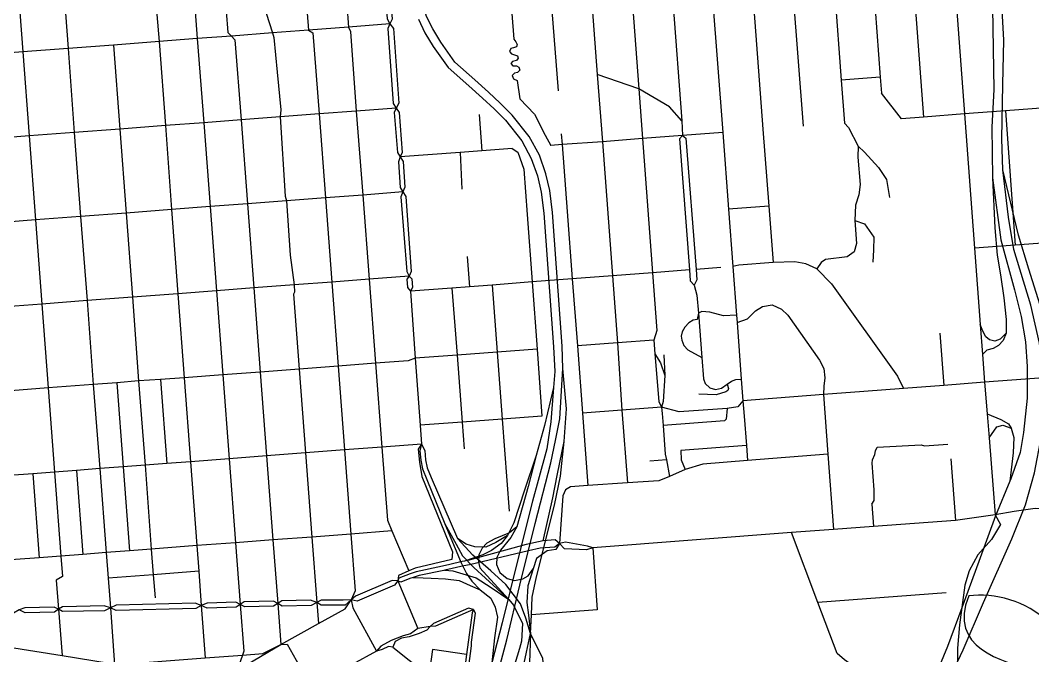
# Model space of a CAD drawing. Extents: x 0 to 264, y 89 to 356.
# Drawn here: x 166.32 to 205.67, y 171.61 to 196.32 of the extents above; entities that cross this region are included whole.
import ezdxf

# ---------------------------------------------------------------- set-up
doc = ezdxf.new("R2010")
doc.units = 0
doc.layers.get('0').update_dxf_attribs({"linetype": 'CONTINUOUS'})

msp = doc.modelspace()

# ---------------------------------------------------------------- linework, layer by layer
at = {"color": 4}
for points in [[(169.253958, 221.713117), (168.446978, 220.774949), (167.687405, 219.736458), (167.183593, 218.638439), (166.75034, 217.069678), (166.694115, 216.601147), (166.690813, 214.916633), (166.935548, 211.646824), (167.183593, 208.331813), (167.277299, 207.086067), (167.431641, 205.025625), (167.684097, 201.761327), (167.937657, 198.49152), (168.182394, 195.217299), (168.422726, 191.951901), (168.670772, 188.686502), (168.919923, 185.416692), (169.158048, 182.162317), (169.417117, 178.886996), (169.667369, 175.621597)], [(187.004192, 217.554748), (187.182785, 215.142631), (187.376813, 212.537588), (187.574149, 209.884035), (187.770381, 207.24151), (187.964408, 204.630954), (188.151824, 202.027014), (188.352464, 199.414254), (188.550903, 196.80921), (188.750442, 194.209678), (188.951085, 191.590303), (189.343549, 186.380216), (189.539784, 183.770764), (189.707353, 181.164619), (189.921224, 178.333578)], [(172.917335, 215.234133), (173.007734, 214.050121), (173.206173, 211.450592), (173.407917, 208.806963), (173.60966, 206.158925), (173.8092, 203.546162), (173.997716, 200.947734), (174.203871, 198.345998), (174.396798, 195.84348), (174.532394, 195.703472), (174.669097, 195.550234), (174.907222, 192.443585), (175.15527, 189.181494), (175.403315, 185.910581), (175.651363, 182.638567), (175.896103, 179.381988), (176.143048, 176.112178), (176.329357, 173.64053), (176.449522, 172.04421), (176.696466, 172.065151), (177.628019, 170.399377)], [(164.923611, 214.781034), (165.180478, 211.512328), (165.440651, 208.198421), (165.699722, 204.899949), (165.941155, 201.627935), (166.181484, 198.358125), (166.422917, 195.082803), (166.670965, 191.818508), (166.917909, 188.553107), (167.164853, 185.2833), (167.404079, 182.026718), (167.658742, 178.7525), (167.905687, 175.485998), (167.966319, 174.695556), (167.721579, 174.555548), (167.813081, 173.428863), (167.949784, 171.619774)], [(185.837822, 212.421831), (186.026338, 209.766078), (186.21375, 207.122449), (186.398958, 204.511893), (186.465103, 204.329992), (186.63598, 202.097569), (186.592986, 201.907953), (186.789218, 199.29519), (186.986553, 196.690147), (187.224678, 193.566963)], [(196.92276, 210.610537), (197.12671, 207.954784), (197.330658, 205.339817), (197.520278, 202.743593), (197.717613, 200.12973), (197.912742, 197.524689), (197.982197, 197.344992), (198.228037, 193.989192), (198.35151, 192.317909), (198.508056, 192.143724), (198.882881, 191.427145), (198.879579, 190.992785), (198.965566, 189.930044), (198.918161, 189.525453), (198.788076, 189.131883), (198.755003, 188.526649), (198.81784, 187.632577), (198.726338, 187.313976), (198.463958, 187.118845)], [(199.889401, 210.844254), (200.091144, 210.527855), (200.263125, 208.19401), (200.457153, 205.571327), (200.640157, 202.981718), (200.837492, 200.366754), (201.032621, 197.762814), (201.429496, 192.551623)], [(193.808395, 210.363593), (194.004627, 207.716659), (194.203063, 205.105), (194.39599, 202.504367), (194.594426, 199.891605), (194.792865, 197.286564), (195.188637, 192.077577), (195.415738, 189.092197), (195.578897, 186.90277)], [(195.361718, 210.485965), (195.565669, 207.83572), (195.766312, 205.224064), (195.957032, 202.623428), (196.155468, 200.010669), (196.353907, 197.405625), (196.750782, 192.196641)], [(201.847317, 208.315278), (202.038037, 205.689287), (202.147178, 204.207621), (202.227657, 203.102986), (202.428297, 200.488022), (202.62784, 197.885183), (203.0192, 192.672891), (203.405051, 187.452883), (203.628845, 184.493958), (203.718143, 183.319869), (203.799722, 182.241692), (203.89894, 181.010278), (203.973907, 180.079828), (204.21534, 177.086728)], [(198.683341, 208.073845), (198.885088, 205.455574), (199.080216, 202.862657), (199.279756, 200.248794), (199.478194, 197.644853), (199.742778, 194.106049), (199.789079, 193.482076)], [(178.303812, 206.518315), (178.500044, 203.850435), (178.687456, 201.304923), (178.884792, 198.70098), (179.085435, 196.052942), (179.153783, 195.877657), (179.385296, 192.783133), (179.63224, 189.522145), (179.879185, 186.249028), (180.133845, 182.980322), (180.379686, 179.719331), (180.59356, 176.881674), (180.771049, 176.463856), (181.431407, 174.912734)], [(176.921363, 203.777675), (177.119799, 201.185859), (177.320442, 198.581919), (177.528801, 195.933881), (177.700782, 195.823637), (177.9367, 192.673994), (178.182544, 189.411901), (178.435, 186.139887)], [(189.771294, 202.15159), (189.971937, 199.539931), (190.158246, 197.112379), (190.115252, 196.928272), (190.359992, 193.656258), (190.506615, 191.720391), (190.900183, 186.49928), (191.068853, 184.252526), (190.947588, 183.874393), (190.990581, 183.354046)], [(180.301415, 201.427292), (180.219835, 201.22224), (180.387405, 199.000841), (180.497647, 198.823351), (180.615607, 198.623812), (180.779869, 196.363827), (180.68947, 196.176415)], [(187.407683, 182.778578), (187.385641, 183.645088), (187.007508, 188.840841), (186.907187, 189.693022), (186.753949, 190.351173), (186.500389, 191.069956), (186.103514, 191.798662), (185.439852, 192.632101), (184.98124, 193.096224), (184.524833, 193.514046), (183.994566, 194.003524), (183.216251, 194.692544), (182.665034, 195.466451), (182.354149, 195.980183), (182.117125, 196.465252), (181.923097, 197.144349), (181.764347, 198.022986), (181.763218, 198.839887), (182.088434, 200.220131), (182.494129, 201.147274), (182.606577, 201.36776)], [(193.036692, 199.772544), (193.232924, 197.1675), (193.624287, 191.958516), (193.849185, 188.97534), (194.021162, 186.737405), (194.162274, 184.850044), (194.183214, 184.570026), (194.347482, 182.361857), (194.410322, 181.525113), (194.458827, 180.92098), (194.545921, 179.785478), (194.591119, 179.19678)], [(204.516301, 190.506615), (204.476615, 191.70606), (204.514097, 193.816111), (204.544964, 195.537006), (204.436926, 197.676824), (204.34322, 199.337083)], [(180.497647, 198.823351), (180.414964, 198.612785), (180.578125, 196.368238), (180.68947, 196.176415), (180.829478, 195.998925), (181.041144, 193.088508), (180.927595, 192.899992)], [(173.002222, 198.254496), (173.206173, 195.600947), (173.457526, 192.334444), (173.702266, 189.070147), (173.94921, 185.80034), (174.20277, 182.527222), (174.448611, 179.272847), (174.695556, 176.001937), (174.876353, 173.604149), (175.013056, 171.792855), (174.957935, 171.638516), (174.805797, 171.194236), (174.758395, 170.794053), (174.84659, 169.531772), (174.953524, 167.996085), (174.992109, 167.437153), (175.046129, 166.661042), (175.131016, 165.44947), (175.212595, 164.273176)], [(171.541502, 197.599653), (171.718992, 195.487397), (171.965936, 192.220895), (172.208472, 188.957701), (172.451006, 185.684583), (172.689131, 182.412569), (172.937178, 179.154887), (173.185226, 175.891692), (173.26019, 174.896199), (173.360512, 173.566667), (173.515954, 171.529375)], [(191.679601, 197.048439), (192.036787, 192.405), (192.05993, 191.839452), (192.188922, 191.731415), (192.590208, 186.628264)], [(204.110607, 196.799287), (204.155808, 193.627595), (204.087456, 192.155851), (204.109498, 190.191319), (204.432518, 187.774792), (204.967197, 185.84223), (205.224061, 184.803742), (205.386119, 183.811553), (205.452266, 182.852438), (205.453395, 181.630947), (205.315591, 180.288187), (205.177788, 179.515383), (204.826114, 178.495633), (204.785324, 178.397518), (204.230772, 177.053655), (203.58034, 175.272127), (202.919982, 173.470756), (202.355537, 171.968143), (201.341301, 169.489879)], [(175.887284, 196.58652), (176.129817, 195.825841), (176.184938, 195.650556), (176.315026, 194.297873), (176.455033, 192.828333), (176.423063, 192.559342), (176.618194, 189.472536), (176.674419, 189.297248), (176.808915, 187.181685), (176.964357, 186.028542), (176.987499, 185.749627), (176.943402, 185.670252), (177.163888, 182.754324), (177.408637, 179.495537), (177.655581, 176.226831), (177.847405, 173.678012), (177.91796, 172.861111)], [(181.796312, 196.352803), (182.050972, 195.831356), (182.375088, 195.295574), (182.953863, 194.483081), (183.756433, 193.773117), (184.284496, 193.285841), (184.736492, 192.872431), (185.177464, 192.425947), (185.813567, 191.626685), (186.186188, 190.943176), (186.425417, 190.262978), (186.570936, 189.639002), (186.669053, 188.811078), (187.046085, 183.624141), (187.100103, 182.661718), (187.053801, 182.039949)], [(185.432127, 196.572189), (185.508194, 195.577796), (185.57875, 195.479678), (185.634974, 195.376049), (185.607401, 195.281242), (185.489441, 195.243758), (185.394634, 195.211787), (185.33841, 195.099342), (185.412273, 195.012248), (185.537949, 194.975869), (185.645987, 194.936181), (185.676856, 194.845782), (185.608505, 194.753176), (185.451959, 194.719002), (185.395735, 194.633012), (185.474009, 194.549228), (185.604094, 194.543725), (185.701107, 194.491909), (185.735285, 194.379461), (185.651498, 194.291266), (185.531334, 194.255988), (185.436524, 194.16559), (185.492748, 194.043221), (185.632759, 193.971562)], [(180.68947, 196.176415), (179.085435, 196.052942), (177.528801, 195.933881), (176.129817, 195.825841), (174.532394, 195.703472), (173.206173, 195.600947), (171.718992, 195.487397), (169.944079, 195.351798), (168.182394, 195.217299), (166.422917, 195.082803), (164.657924, 194.947204), (162.892935, 194.812708), (161.135658, 194.678213), (159.862353, 194.581199), (158.787482, 194.499619), (157.551659, 194.40481), (153.970965, 194.131407)], [(180.68947, 196.176415), (180.604583, 195.99341), (180.81625, 193.076381), (180.927595, 192.899992), (181.045556, 192.735731), (181.167924, 191.181301), (181.089653, 191.003812)], [(169.944079, 195.351798), (170.191024, 192.086397), (170.437968, 188.822101), (170.684912, 185.550088), (170.91973, 182.29902), (171.17329, 179.020391), (171.41803, 175.754992)], [(192.036787, 192.405), (191.558333, 192.956217), (190.359992, 193.656258), (188.750442, 194.209678)], [(199.742778, 194.106049), (198.228037, 193.989192)], [(185.63277, 193.971553), (185.7375, 193.257178), (186.315172, 192.65966), (186.723074, 191.84276), (186.945764, 191.449192)], [(215.348783, 193.609956), (213.964131, 193.505226), (212.404192, 193.386162), (210.783619, 193.26269), (209.277701, 193.149141), (207.723272, 193.030077), (206.166641, 192.912119), (204.616623, 192.794159), (203.0192, 192.672891), (201.429496, 192.551623), (200.571806, 192.486579), (199.789079, 193.482076)], [(180.927595, 192.899992), (179.385296, 192.783133), (177.9367, 192.673994), (176.423063, 192.559342), (174.907222, 192.443585), (173.457526, 192.334444), (171.965936, 192.220895), (170.191024, 192.086397), (168.422726, 191.951901), (166.670965, 191.818508)], [(180.927595, 192.899992), (180.859244, 192.724704), (180.989331, 191.172482), (181.089653, 191.003812), (181.199894, 190.825216), (181.269349, 189.825314), (181.192178, 189.641206)], [(184.161024, 192.648637), (184.266857, 191.245244)], [(204.616623, 192.794159), (204.992551, 187.574149)], [(166.670965, 191.818508), (164.904869, 191.68401), (163.139879, 191.549514), (161.380399, 191.416119), (160.108194, 191.319105), (159.587847, 191.279419), (159.058681, 191.238629), (157.800808, 191.142716), (154.225625, 190.870417), (153.285252, 190.798758), (152.429766, 190.733717), (151.566561, 190.668673), (150.540201, 190.590399), (148.642917, 190.44598), (146.859185, 190.30928), (143.267464, 190.035877), (140.594072, 189.831926), (139.687873, 189.763578), (136.110486, 189.490175), (135.907639, 189.522145), (134.341085, 189.384342), (132.560658, 189.23), (130.848585, 189.081173)], [(193.624287, 191.958516), (192.059938, 191.839452), (190.506615, 191.720391), (188.951085, 191.590303), (187.383428, 191.483369), (186.945764, 191.449192)], [(187.351458, 191.900088), (187.383428, 191.483369), (187.580764, 188.878326), (187.7792, 186.261155), (187.975435, 183.653907), (188.171667, 181.04776)], [(192.059938, 191.839452), (191.944185, 191.711572), (192.333341, 186.608421)], [(185.447562, 191.335643), (184.266857, 191.245244), (183.414678, 191.181301), (181.089653, 191.003812)], [(185.447562, 191.335643), (185.662533, 191.191224), (185.889635, 190.523151), (186.02303, 188.760365)], [(198.882881, 191.427145), (199.138644, 191.190121), (199.674426, 190.59481), (199.990826, 190.130687), (200.102171, 189.427335)], [(181.089653, 191.003812), (181.020201, 190.816397), (181.091857, 189.813187), (181.192178, 189.641206), (181.309035, 189.464817), (181.521806, 186.551093), (181.443534, 186.366988)], [(183.414678, 191.181301), (183.484131, 189.754758)], [(197.038516, 162.785998), (199.848611, 166.25204), (201.436111, 168.745738), (202.19348, 170.193231), (202.645478, 171.157855), (202.96849, 171.847978), (203.755625, 173.681319), (204.853644, 176.152968), (205.392734, 177.478092), (205.74, 178.718326), (206.017811, 180.151484), (206.124748, 181.273758), (206.066319, 182.60329), (205.929617, 183.76856), (205.592274, 185.238099), (204.935226, 187.398863), (204.731276, 188.661147), (204.516301, 190.506615)], [(206.960391, 182.483125), (206.919601, 182.78519), (206.305548, 184.132361), (205.514002, 186.633776), (205.124843, 187.955592), (204.516301, 190.506615)], [(204.109506, 190.191319), (204.19329, 188.24553), (204.284792, 187.184992), (204.423699, 186.417701), (204.548272, 185.525833), (204.635365, 184.678063), (204.637623, 184.155512)], [(181.192178, 189.641206), (179.63224, 189.522145), (178.182544, 189.411901), (176.674419, 189.297248), (175.15527, 189.181494), (173.702266, 189.070147), (172.208472, 188.957701), (170.437968, 188.822101), (168.670772, 188.686502), (166.917909, 188.553107), (165.151813, 188.418611), (163.386824, 188.284115), (161.628447, 188.149619), (159.834792, 188.004097), (158.048853, 187.859678), (157.287076, 187.805661), (154.467058, 187.603915), (153.536605, 187.536667), (152.67671, 187.473827), (151.815713, 187.41099)], [(181.192178, 189.641206), (181.112803, 189.453794), (181.343213, 186.543377), (181.443534, 186.366988), (181.544956, 186.265563), (181.5703, 185.931528), (181.48762, 185.780494)], [(195.415738, 189.092197), (193.849185, 188.97534)], [(186.02303, 188.760365), (186.220365, 186.14099), (186.409982, 183.535947), (186.600702, 180.928699)], [(198.755, 188.526649), (199.129825, 188.405383), (199.495833, 187.88724), (199.487028, 187.38894), (199.462785, 186.915998)], [(219.479591, 188.694218), (212.802171, 188.169463), (211.291839, 188.053706), (209.675676, 187.930234), (208.081561, 187.808966), (206.573436, 187.694313), (204.992551, 187.574149), (203.405051, 187.452883)], [(183.693593, 187.133176), (183.782891, 185.955782)], [(198.463958, 187.118845), (197.612881, 187.019627), (197.445311, 186.904974), (197.281049, 186.65803), (196.847796, 186.84875), (196.423359, 186.930329), (195.578897, 186.902784), (194.24606, 186.79473), (194.021162, 186.737405)], [(192.333341, 186.608421), (190.900183, 186.49928), (189.343549, 186.380216), (187.7792, 186.261155), (186.220365, 186.14099), (184.66704, 186.02303), (183.782891, 185.955782), (183.100486, 185.902865), (181.487631, 185.780494)], [(192.333341, 186.608421), (192.365311, 186.185088), (192.508629, 186.012006), (192.624383, 185.634974), (192.679506, 184.934931)], [(192.590208, 186.628264), (192.621075, 186.223673), (192.508629, 186.012006)], [(193.555936, 186.701024), (192.590208, 186.628264)], [(197.281049, 186.65803), (197.849905, 186.067127), (200.416363, 182.485329), (200.654488, 182.00026)], [(181.443534, 186.366988), (179.879185, 186.249028), (178.435, 186.139887), (176.964357, 186.028542), (175.403315, 185.910581), (173.94921, 185.80034), (172.451006, 185.684583), (170.684912, 185.550088), (168.919923, 185.416692), (167.164853, 185.2833), (165.398758, 185.148801)], [(178.435, 186.139887), (178.683048, 182.870077), (178.928889, 179.61019), (179.175833, 176.342588), (179.342299, 174.135522), (179.179141, 173.784949), (179.248593, 173.478472), (180.165815, 171.793958)], [(181.443534, 186.366988), (181.352032, 186.252335), (181.377376, 185.922708), (181.48762, 185.780494), (181.676144, 183.179861), (181.86466, 180.569306), (181.917577, 179.835088), (182.046561, 179.595859), (182.071905, 179.233161), (182.144664, 178.913454), (182.295698, 178.535322), (183.323162, 176.17171)], [(183.100486, 185.902865), (183.300026, 183.30223), (183.498465, 180.692778), (183.57784, 179.659799)], [(184.66704, 186.02303), (184.863272, 183.41909), (185.059506, 180.811842), (185.328498, 177.22784)], [(194.162274, 184.850044), (193.658465, 184.820278), (193.119375, 184.964697), (192.816206, 184.991141), (192.679506, 184.934916), (192.62769, 184.685782), (192.475556, 184.66264), (192.305782, 184.559011), (192.147032, 184.38703), (192.052222, 184.198517), (192.005921, 184.038663), (192.029063, 183.873298), (192.111746, 183.674862), (192.268289, 183.509497), (192.816198, 183.207431)], [(192.679506, 184.934931), (192.816206, 183.207423), (192.882353, 182.378395), (192.939678, 182.199799), (193.117171, 182.030026), (193.340965, 181.964982), (193.575782, 182.012387), (193.798472, 182.166728), (193.962734, 182.280278), (194.134715, 182.345322), (194.347482, 182.36186)], [(194.18322, 184.570026), (194.582299, 184.711137), (194.899799, 185.022022), (195.172101, 185.185183), (195.540311, 185.246919), (195.909627, 185.085965), (196.15106, 184.852248), (197.387986, 183.105998), (197.556659, 182.78409), (197.591937, 182.413673), (197.553351, 182.091762), (197.542317, 181.763238), (197.713202, 179.45034), (197.92928, 176.523385)], [(202.061188, 184.148897), (202.216631, 182.120424)], [(204.637569, 184.155512), (204.403853, 183.920694), (204.202109, 183.836911), (203.998158, 183.88652), (203.854843, 184.007785), (203.726963, 184.234887), (203.628845, 184.493958)], [(204.637569, 184.155512), (204.519609, 183.869982), (204.337708, 183.671546), (204.138169, 183.552482), (203.883506, 183.494053), (203.718143, 183.319869)], [(190.947588, 183.874393), (189.539784, 183.770764), (187.975435, 183.653907)], [(186.409982, 183.535947), (184.863272, 183.41909), (183.300026, 183.30223), (181.676144, 183.179861), (181.395026, 183.077335), (180.133845, 182.980322), (178.683048, 182.870077), (177.163897, 182.754324), (175.651363, 182.638567), (174.20277, 182.527222), (172.689131, 182.412569), (171.778524, 182.356345), (170.91973, 182.29902)], [(214.773315, 183.061901), (213.213377, 182.947248), (211.687613, 182.835903), (210.076963, 182.717942), (208.499383, 182.601085), (206.960391, 182.483125), (205.389426, 182.36296), (203.799722, 182.241692), (202.216631, 182.120424), (200.654488, 182.00026), (199.102266, 181.882299), (197.542325, 181.763238), (194.410322, 181.525113), (194.21409, 181.288092), (193.799576, 181.217536), (191.932058, 181.09296), (191.23973, 181.281476), (189.707353, 181.164619), (188.171667, 181.04776)], [(190.990581, 183.354046), (191.147127, 181.489835), (191.23973, 181.281476)], [(190.990581, 183.354046), (191.201144, 183.003472), (191.375329, 182.50848), (191.303673, 181.497551), (191.23973, 181.281476)], [(191.331232, 183.307744), (191.375329, 182.50848)], [(183.755329, 166.593794), (184.126849, 167.637796), (184.628454, 169.950694), (185.228176, 172.234931), (185.743012, 174.349393), (186.34053, 176.75269), (186.950172, 179.11079), (187.128768, 179.982814), (187.288619, 180.823966), (187.407683, 182.778578)], [(187.463907, 179.939817), (187.55651, 181.213125), (187.407683, 182.778578)], [(170.91973, 182.29902), (170.077474, 182.227361), (169.158048, 182.162317), (167.404079, 182.026718), (165.637986, 181.890018)], [(170.077474, 182.227361), (170.323315, 178.955347), (170.568056, 175.689949)], [(171.778524, 182.356345), (172.023264, 179.085435)], [(187.053801, 182.039949), (186.947968, 180.708213), (186.782603, 179.659799), (186.452978, 178.430592), (186.234697, 177.618099), (185.666944, 175.35591), (185.047379, 172.895285), (184.647197, 171.339758)], [(187.053801, 182.039949), (186.701024, 180.560486), (186.373603, 179.394115)], [(193.798472, 182.166728), (193.848081, 182.001363), (193.822738, 181.923092), (193.74667, 181.867968), (193.368535, 181.761034), (192.696053, 181.781975)], [(188.171667, 181.04776), (188.383333, 178.228845)], [(191.23973, 181.281476), (191.2717, 181.025713), (191.306978, 180.563794), (191.390764, 179.445928), (191.433758, 179.224342), (191.559437, 178.581623)], [(193.799576, 181.217536), (193.756579, 180.809635), (193.695947, 180.742387), (191.306978, 180.563794)], [(203.89894, 181.010278), (204.432518, 180.801919), (204.735687, 180.633246), (204.833801, 180.461268)], [(186.600702, 180.928699), (185.059506, 180.811842), (183.498465, 180.692778), (181.86466, 180.569306)], [(203.973907, 180.079828), (204.280381, 180.513081), (204.516301, 180.581433), (204.833801, 180.461268), (204.935226, 180.099671), (204.916487, 179.497744), (204.785299, 178.397518)], [(181.917577, 179.835088), (180.379686, 179.719331), (178.928889, 179.61019), (177.408637, 179.495537), (175.896103, 179.381988), (174.448611, 179.272847), (172.937178, 179.154887)], [(181.917577, 179.835088), (181.793004, 179.647675), (181.835998, 179.136147), (181.925296, 178.583827), (183.125841, 175.649159), (183.096075, 175.358117), (181.678351, 175.014159), (181.431407, 174.912734), (181.025713, 174.731937), (180.994843, 174.522474)], [(181.917577, 179.835088), (181.856944, 179.579324), (181.894426, 179.216623), (181.953958, 178.872665), (182.121528, 178.468074), (182.827083, 176.744974)], [(186.197215, 173.198454), (186.213753, 173.89519), (186.381322, 174.682328), (187.081366, 177.468169), (187.323899, 178.595954), (187.46391, 179.939817)], [(186.643699, 176.083516), (187.017423, 177.752595), (187.192708, 178.623516), (187.204844, 178.683048), (187.463915, 179.939817)], [(199.425278, 177.510062), (199.515676, 177.652274), (199.506871, 178.055764), (199.4297, 179.097562), (199.444037, 179.233161), (199.530025, 179.431597), (199.566406, 179.57822), (199.624834, 179.719331), (201.332499, 179.815244), (201.461483, 179.773351), (202.376501, 179.842803)], [(197.713202, 179.45034), (194.591119, 179.19678), (192.856996, 179.065592), (192.161363, 178.846206), (191.559437, 178.581623), (191.147127, 178.417361), (189.921224, 178.333578), (188.383333, 178.228845), (187.703133, 178.182544)], [(194.545921, 179.785478), (191.993794, 179.590347), (192.014735, 179.224342), (192.161358, 178.846206)], [(172.937178, 179.154887), (172.023264, 179.085435), (171.17329, 179.020391), (170.323315, 178.955347), (169.417117, 178.886996), (168.505409, 178.817544), (167.658742, 178.7525), (166.807665, 178.687456), (165.892647, 178.618004)], [(186.373603, 179.394115), (185.917197, 178.04474), (185.502683, 176.776944), (185.255738, 176.284159)], [(186.373603, 179.394115), (186.063819, 178.195772), (185.617335, 176.627014)], [(191.433758, 179.224342), (190.788838, 179.172526)], [(202.487829, 179.272847), (202.667526, 176.86955)], [(166.807665, 178.687456), (167.054609, 175.420954)], [(168.505409, 178.817544), (168.754558, 175.551042)], [(187.703133, 178.182544), (187.510208, 178.057968), (187.413194, 177.83197), (187.280903, 175.977683)], [(219.864339, 178.186952), (215.144835, 177.824254), (213.605841, 177.706294), (211.96322, 177.580617), (210.473838, 177.463758), (208.906181, 177.339185), (207.363881, 177.284064), (205.77197, 177.330365), (204.94625, 177.220121), (204.21534, 177.086728), (202.667526, 176.86955), (199.489218, 176.642449), (197.92928, 176.523385), (196.295478, 176.398812), (188.580669, 175.810113)], [(199.425278, 177.510062), (199.489218, 176.642449)], [(204.21534, 177.086728), (204.414879, 176.711901), (204.074228, 176.127613), (203.535139, 175.540018), (203.195589, 174.918246), (203.026919, 174.358213), (202.831787, 172.811502), (202.744697, 171.903099), (202.73036, 170.854689), (202.733662, 170.090702), (202.663106, 169.511926), (202.487818, 168.907796), (202.171421, 168.301458), (201.761316, 167.740322), (201.062376, 166.925625), (199.582913, 165.270877), (198.214798, 163.913786), (197.038505, 162.785998)], [(182.827083, 176.744974), (183.463187, 175.221415), (183.667135, 174.808004), (183.876597, 174.509244), (184.201813, 174.173004)], [(182.827083, 176.744974), (183.263644, 175.94902), (183.515, 175.492613), (183.947153, 175.042822), (185.311963, 173.797076)], [(180.771049, 176.463856), (179.175833, 176.342588), (177.655581, 176.226831), (176.143048, 176.112178), (174.695556, 176.001937), (173.185226, 175.891692), (171.41803, 175.754992), (170.568056, 175.689949), (169.667369, 175.621597), (168.754558, 175.551042), (167.905687, 175.485998), (167.054609, 175.420954), (166.139591, 175.351502), (165.228984, 175.283151)], [(185.255738, 176.284159), (184.804843, 176.020676), (184.424506, 175.837675), (183.996762, 175.843178), (183.652803, 175.95342), (183.323176, 176.171702)], [(185.255738, 176.284159), (185.015409, 175.973272), (184.643889, 175.703176), (184.296623, 175.532299), (183.58776, 175.286458)], [(185.617335, 176.627014), (185.342829, 176.388889), (184.765157, 176.152968), (184.458681, 175.986502), (184.271268, 175.791371), (184.148897, 175.541119), (184.131258, 175.251181), (184.184174, 175.031798), (185.311963, 173.797076)], [(185.617335, 176.627014), (185.385826, 176.213603), (184.983436, 175.710895), (184.852248, 175.435285), (184.833508, 175.159678), (184.962495, 174.842178), (185.244717, 174.609565), (185.532451, 174.534601), (185.856564, 174.605157), (186.060515, 174.714298), (186.262258, 174.987701)], [(213.627891, 160.599879), (213.549617, 160.840208), (211.769192, 162.125643), (211.412006, 162.137779), (210.558724, 162.704419), (207.533655, 164.880617), (204.538351, 167.035869), (202.426093, 168.555018), (201.523202, 169.204349), (198.358125, 171.45), (198.070391, 171.701356), (197.32625, 173.675808), (196.295478, 176.398812)], [(187.280903, 175.977683), (187.115537, 176.123202), (186.643699, 176.083516), (185.986649, 175.93579), (183.712335, 175.309609), (183.58776, 175.286467), (183.503976, 175.26992), (183.025519, 175.165187), (182.732274, 175.090224), (181.715833, 174.875249), (181.48322, 174.790362), (181.043351, 174.630509), (180.994843, 174.522471), (180.873575, 174.350494), (179.423881, 173.734236), (179.179141, 173.784949)], [(188.580669, 175.810113), (188.37231, 175.871849), (187.510208, 176.031703), (187.280903, 175.977683), (187.09349, 175.829956), (186.532353, 175.79909), (186.070435, 175.691049), (183.789506, 175.140939), (183.56902, 175.108966), (182.821572, 174.941397), (182.780782, 174.931491), (181.829383, 174.731951), (181.596769, 174.659188), (181.469992, 174.619488), (181.118315, 174.473966), (180.994843, 174.522474)], [(186.158629, 172.470851), (185.976728, 173.071674), (185.76947, 173.63171), (185.200617, 174.381363), (184.610815, 174.917145), (183.912978, 175.524583), (183.323176, 176.17171)], [(187.280903, 175.977683), (187.143099, 175.739558), (186.805756, 175.692153), (186.389035, 175.391188), (186.262256, 174.987701), (186.056103, 174.324035), (186.005391, 173.681319), (186.071535, 173.188534), (186.158629, 172.470851), (186.10902, 171.333143), (185.867588, 169.922032), (185.725373, 168.903385), (185.640486, 168.294843), (185.612913, 168.096407), (185.545676, 167.623465), (185.465201, 167.300453), (184.683575, 164.707536), (183.963688, 163.44856), (183.766353, 163.112317), (183.443341, 162.847734)], [(188.580669, 175.810113), (188.332621, 175.731842), (187.474931, 175.766016), (187.280903, 175.977683)], [(169.667369, 175.621597), (169.74454, 174.626103), (169.831631, 173.478472), (169.990381, 171.263688), (170.05322, 170.435764), (170.304576, 167.133984), (170.460018, 165.092284), (170.501908, 164.545478), (170.692631, 164.371294), (171.489686, 164.270972), (172.079488, 163.952369)], [(171.41803, 175.754992), (171.494097, 174.760599), (171.562449, 173.865424)], [(188.580669, 175.810113), (188.750442, 173.39579)], [(173.26019, 174.896199), (171.494097, 174.760599), (169.74454, 174.626103)], [(182.821572, 174.941397), (183.130252, 174.918254), (184.046371, 174.63934), (184.622942, 174.266719), (185.311963, 173.797084), (185.496067, 173.578794), (185.844437, 172.865522), (185.808056, 172.173194), (185.722065, 171.887665), (185.123447, 169.892266)], [(180.994843, 174.522474), (180.777665, 174.53461), (179.353326, 173.928272), (179.179141, 173.784957), (178.949835, 173.583202), (178.02269, 173.577699), (177.847405, 173.67802)], [(180.994843, 174.522474), (181.775365, 172.668187)], [(181.596769, 174.659174), (181.984825, 174.637133), (182.293506, 174.63273), (182.84803, 174.602967), (183.38822, 174.537923), (183.814861, 174.336177), (184.201813, 174.173018)], [(184.201813, 174.173004), (184.607508, 173.845581), (184.777284, 173.504931), (184.867683, 173.114671), (184.75303, 172.309897), (184.647197, 171.339758)], [(202.30152, 174.055044), (197.32625, 173.675808)], [(169.831631, 173.478472), (169.591301, 173.553439), (167.963012, 173.514853), (167.813081, 173.428863), (167.654331, 173.303187), (166.515519, 173.280045), (166.288421, 173.390286)], [(173.360512, 173.566667), (173.127899, 173.653758), (170.046605, 173.57769), (169.831631, 173.478472), (169.602325, 173.360512), (167.965216, 173.328542), (167.813081, 173.428863)], [(174.876353, 173.604149), (174.702171, 173.697855), (173.583202, 173.660373), (173.360512, 173.566667), (173.144437, 173.448706), (170.057631, 173.370435), (169.831631, 173.478472)], [(170.05322, 170.435764), (171.644028, 170.557032), (173.157665, 170.672785), (174.758395, 170.794053), (174.866433, 171.117065), (176.449522, 172.04421), (177.91796, 172.861111), (178.954244, 173.433272), (179.179141, 173.784949)], [(176.329357, 173.64053), (176.163992, 173.732032), (175.032899, 173.703369), (174.876353, 173.604149), (174.714298, 173.498315), (173.590921, 173.466345), (173.360512, 173.566667)], [(177.847405, 173.678012), (177.610381, 173.769514), (176.48921, 173.74417), (176.329357, 173.640541), (176.172811, 173.5358), (175.049437, 173.507135), (174.876353, 173.604149)], [(179.179141, 173.784949), (178.875972, 173.770612), (178.01277, 173.777216), (177.847405, 173.677998), (177.628019, 173.566667), (176.504645, 173.540222), (176.329357, 173.640544)], [(167.813081, 173.428863), (167.64, 173.502726), (166.505599, 173.479584), (166.288421, 173.390286), (166.058012, 173.271217), (162.724262, 173.188534), (162.478421, 173.295468)], [(183.936129, 173.412328), (183.742101, 173.460833), (182.382803, 172.871034), (182.258228, 172.744254), (182.121528, 172.606451), (181.829383, 172.474159), (181.440226, 172.344072), (181.140365, 172.299974), (180.897829, 172.168786), (180.798611, 171.939481), (180.633246, 171.968143), (180.39402, 171.860106), (180.165815, 171.793958)], [(183.936129, 173.412328), (183.88652, 173.274522), (183.670442, 171.66277), (183.443341, 169.962822), (183.488542, 169.840453), (183.16553, 167.722683), (182.906458, 166.888143), (182.590062, 165.863984), (182.436824, 165.367891), (182.163421, 164.94125), (181.592361, 164.050486)], [(183.936129, 173.412328), (182.458871, 172.759689), (182.258228, 172.744251)], [(183.936129, 173.412328), (184.001173, 173.26901), (183.847935, 172.141224), (183.845677, 171.996806), (183.738743, 171.206363), (183.56015, 169.951798), (183.488491, 169.840453)], [(186.158629, 172.470851), (186.197215, 173.198454)], [(188.750442, 173.39579), (186.197215, 173.198454)], [(182.258228, 172.744254), (181.775365, 172.668187), (181.493143, 172.468647), (181.199894, 172.383758), (180.740183, 172.20296), (180.337796, 171.984678), (180.165815, 171.793958), (178.278454, 170.757675), (177.628019, 170.399383), (177.338081, 170.239532), (177.302803, 169.726901), (177.36454, 168.887953)], [(183.755329, 166.593794), (184.543567, 168.112942), (185.176363, 169.096312), (185.346137, 169.389558), (185.572135, 170.08519), (185.913889, 171.327631), (185.995468, 171.755373), (186.158629, 172.470851)], [(187.553202, 169.553819), (186.664645, 171.233925), (186.634879, 171.506224), (186.158629, 172.470851)], [(162.375895, 170.290244), (165.827603, 171.961528), (167.949784, 171.619774), (169.775409, 171.326528), (169.990381, 171.263688), (173.515954, 171.529375), (174.957935, 171.638516), (175.757197, 171.698048), (176.449522, 172.04421)], [(182.33981, 171.852387), (182.229565, 171.017847), (182.069715, 170.934064), (181.418176, 170.087397), (181.26053, 170.037785), (180.105183, 169.407197), (179.266232, 168.943074), (177.654478, 168.057822), (177.416353, 168.186806), (174.953524, 167.996085)], [(180.798611, 171.939481), (182.069715, 170.934064), (183.488542, 169.840453)], [(183.670442, 171.66277), (182.33981, 171.852387)]]:
    msp.add_lwpolyline(points, dxfattribs=at)
at = {"color": 3}
for points in [[(203.19137, 173.935644), (202.331168, 171.950721), (204.552908, 171.3486), (205.572177, 171.120285)], [(206.231338, 172.945792), (205.471863, 173.711266), (204.150259, 174.097428), (203.19137, 173.935644)]]:
    msp.add_open_spline(points, degree=3, dxfattribs=at)

doc.saveas('drawing.dxf')
